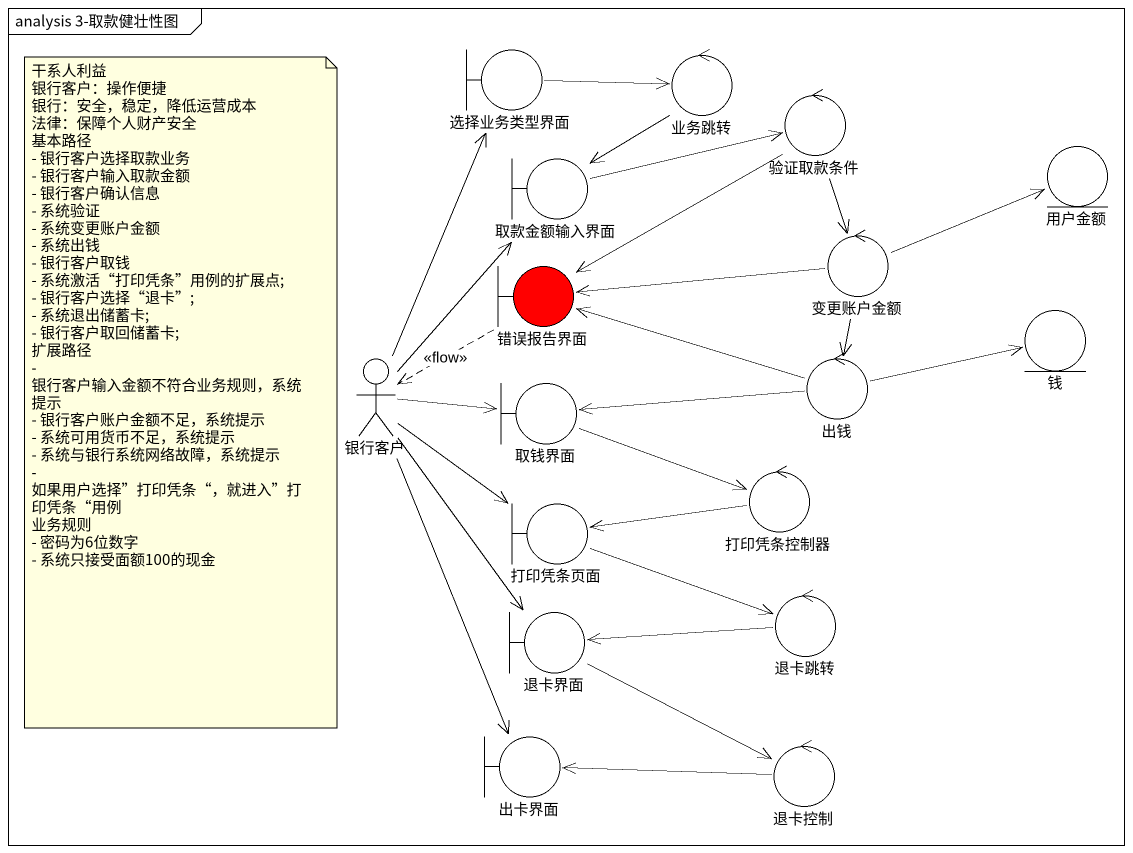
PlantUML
@startuml
mainframe analysis 3-取款健壮性图
boundary 选择业务类型界面
control 业务跳转
control 验证取款条件
boundary 取款金额输入界面
entity 用户金额
control 变更账户金额
boundary 错误报告界面 #FF0000
entity 钱
actor 银行客户
control 出钱
boundary 取钱界面
control 打印凭条控制器
boundary 打印凭条页面
boundary 退卡界面
control 退卡跳转
boundary 出卡界面
control 退卡控制
选择业务类型界面 -right-> 业务跳转
业务跳转 --> 取款金额输入界面
验证取款条件 --> 变更账户金额
验证取款条件 --> 错误报告界面
取款金额输入界面 -right-> 验证取款条件
变更账户金额 -right-> 用户金额
变更账户金额 -left-> 错误报告界面
变更账户金额 --> 出钱
错误报告界面 ..> 银行客户 : <<flow>>
银行客户 -up-> 选择业务类型界面
银行客户 -up-> 取款金额输入界面
银行客户 -right-> 取钱界面
银行客户 --> 打印凭条页面
银行客户 --> 退卡界面
银行客户 --> 出卡界面
出钱 -left-> 错误报告界面
出钱 -right-> 钱
出钱 -left-> 取钱界面
取钱界面 -right-> 打印凭条控制器
打印凭条控制器 -left-> 打印凭条页面
打印凭条页面 -right-> 退卡跳转
退卡界面 -right-> 退卡控制
退卡跳转 -left-> 退卡界面
退卡控制 -left-> 出卡界面
note as N1
  干系人利益
  银行客户：操作便捷
  银行：安全，稳定，降低运营成本
  法律：保障个人财产安全
  基本路径
  - 银行客户选择取款业务
  - 银行客户输入取款金额
  - 银行客户确认信息
  - 系统验证
  - 系统变更账户金额
  - 系统出钱
  - 银行客户取钱
  - 系统激活“打印凭条”用例的扩展点;
  - 银行客户选择“退卡”;
  - 系统退出储蓄卡;
  - 银行客户取回储蓄卡;
  扩展路径
  - 银行客户输入金额不符合业务规则，系统提示
  - 银行客户账户金额不足，系统提示
  - 系统可用货币不足，系统提示
  - 系统与银行系统网络故障，系统提示
  - 如果用户选择”打印凭条“，就进入”打印凭条“用例
  业务规则
  - 密码为6位数字
  - 系统只接受面额100的现金
end note
@enduml
